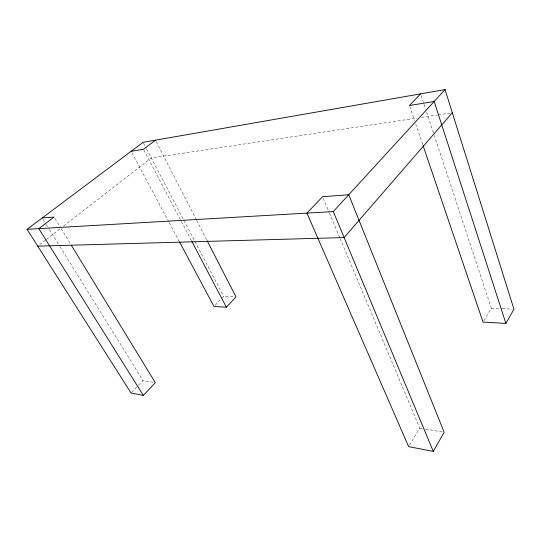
<?xml version="1.0" encoding="UTF-8"?>
<svg xmlns="http://www.w3.org/2000/svg" width="541" height="541" viewBox="0 0 541 541"><rect width="100%" height="100%" fill="white"/><g stroke="black" fill="none" stroke-linecap="round" stroke-linejoin="round"><path stroke-width="0.41" stroke-dasharray="2.71 2.03" d="M409.496 445.209L419.735 428.066L340.228 238.784M483.864 320.691L491.323 308.201L434.295 135.466M131.632 392.435L137.887 385.902M138.455 385.314L143.007 380.566L153.685 382.399M215.122 305.293L223.649 296.394L234.381 296.86M39.723 244.6L45.701 239.961M46.364 239.44L60.308 228.613M63.628 226.037L151.264 157.952L417.294 118.012M421.466 117.383L437.311 115.01M438.142 114.881L450.653 113.001M491.323 308.201L501.379 308.647M502.217 308.681L512.273 309.127M419.735 428.066L424.617 428.905M425.429 429.047L443.329 432.117M43.097 219.403L45.762 223.704M46.201 224.42L48.866 228.715M49.312 229.431L59.524 245.905M59.97 246.622L143.007 380.566M54.966 218.51L60.687 227.869M61.126 228.593L70.81 244.431M131.93 152.785L168.792 221.837M169.191 222.581L179.098 241.144M143.845 150.019L180.998 220.789M181.391 221.533L191.561 240.901M143.487 143.074L146.226 148.315M146.597 149.025L223.649 296.394M156.221 141.674L196.315 219.68M196.701 220.43L206.73 239.934M323.214 198.276L329.104 212.295M329.428 213.08L339.904 237.999M409.733 106.334L414.616 120.717M415.704 123.909L422.764 144.684M421.087 95.48L423.731 103.48M423.995 104.278L425.578 109.072M426.633 112.271L434.031 134.668"/><path stroke-width="0.81" d="M433.287 451.397L444.147 432.259L348.742 194.733L322.558 196.721L306.936 213.113L408.644 446.636L433.287 451.397L333.297 211.585L445.054 89.603L513.95 309.202L505.889 323.41L483.032 322.084L423.035 145.488M452.317 112.751L344.13 237.56L37.735 246.148M445.054 89.603L143.095 142.33L27.05 229.337L131.064 393.03L143.351 395.403L155.328 382.676L71.25 245.154M179.497 241.888L213.986 306.483L226.368 307.2L236.032 296.935L207.115 240.684M420.56 93.884L409.456 105.529L434.186 101.465L505.889 323.41M155.45 140.18L143.453 149.275L131.132 151.304M42.205 217.969L54.086 217.069L38.817 228.654L143.351 395.403M27.05 229.337L333.297 211.585M191.947 241.644L226.368 307.2"/></g></svg>
